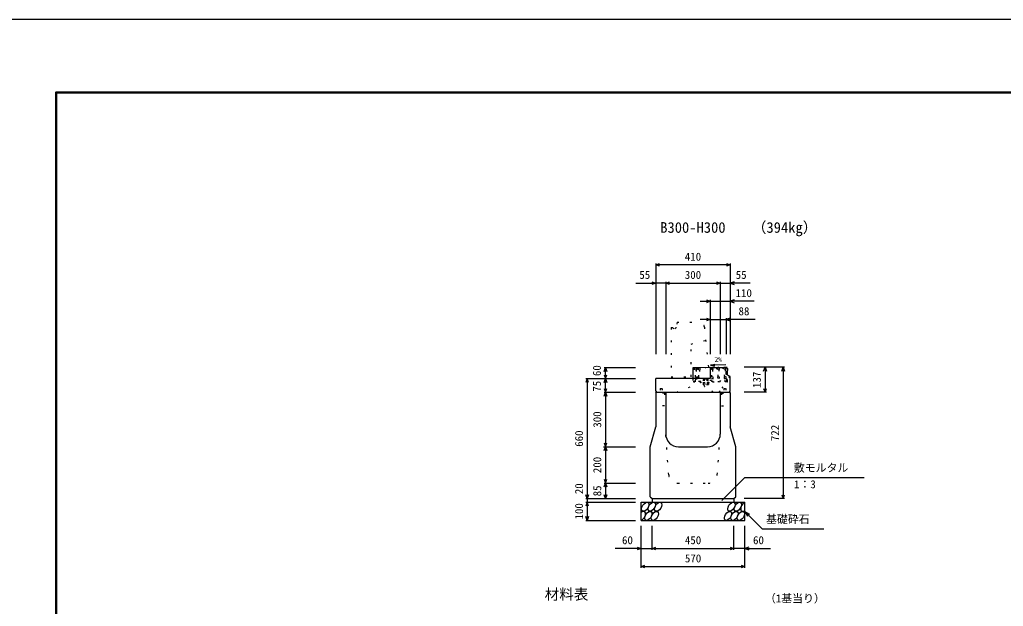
# Model space of a CAD drawing. Units: millimetres, scale not verified. Extents: x -12600 to 12600, y -5940 to 5940.
# Drawn here: x -4000 to 1405, y 2714 to 5940 of the extents above; entities that cross this region are included whole.
import ezdxf
from ezdxf.enums import TextEntityAlignment as Align

# ---------------------------------------------------------------- set-up
doc = ezdxf.new("R2010")
doc.units = ezdxf.units.MM
doc.header["$LTSCALE"] = 40
doc.linetypes.add('DOTTED', pattern=[1.75, 0.25, -1.5])
for name, color, linetype, lineweight in [('0-0_DIM', 7, 'Continuous', 25), ('0-1_Defpoints', 5, 'Continuous', 25), ('0-2_HATCH', 6, 'DOTTED', 25), ('0-5_OUTLINE', 3, 'Continuous', 25), ('0-6_OUTLINE2', 4, 'DOTTED', 25), ('0-7_TXT', 7, 'Continuous', 25), ('0-8_WAKU', 3, 'Continuous', 25)]:
    doc.layers.add(name, color=color, linetype=linetype, lineweight=lineweight)
doc.styles.add('ＭＳ ゴシック', font='')
doc.styles.get('ＭＳ ゴシック').set_extended_font_data('MS Gothic')

msp = doc.modelspace()

# ---------------------------------------------------------------- linework, layer by layer
at = {"layer": '0-0_DIM'}
for p, q in [((-505, 4598.96), (-505, 4101.46)), ((-95, 4598.96), (-95, 4101.46)), ((-95, 4591.46), (-505, 4591.46)), ((-613.38, 4491.46), (-505, 4491.46)), ((-450, 4491.46), (-505, 4491.46)), ((-450, 4498.96), (-450, 4101.46)), ((-450, 4491.46), (-150, 4491.46)), ((-150, 4498.96), (-150, 4101.46)), ((-150, 4491.46), (-95, 4491.46)), ((13.38, 4491.46), (-95, 4491.46)), ((-260, 4391.46), (-205, 4391.46)), ((-205, 4398.96), (-205, 4101.46)), ((-205, 4391.46), (-95, 4391.46)), ((36.52, 4391.46), (-95, 4391.46)), ((-205, 4291.46), (-260, 4291.46)), ((-205, 4291.46), (-117, 4291.46)), ((-117, 4298.96), (-117, 4101.46)), ((41.78, 4291.46), (-117, 4291.46)), ((-788.5, 4026.46), (-616, 4026.46)), ((-781, 3966.46), (-781, 4026.46)), ((203.5, 4028.46), (-19, 4028.46)), ((96, 4028.46), (96, 3891.46)), ((196, 4028.46), (196, 3306.46)), ((-888.5, 3966.46), (-616, 3966.46)), ((-881, 3966.46), (-881, 3306.46)), ((-781, 3891.46), (-781, 3966.46)), ((-788.5, 3891.46), (-616, 3891.46)), ((103.5, 3891.46), (-19, 3891.46)), ((-791.75, 3591.46), (-619.25, 3591.46)), ((-788.5, 3591.46), (-616, 3591.46)), ((-141.23, 3295.65), (-15, 3421.89)), ((-15, 3421.89), (639.81, 3421.89)), ((-788.5, 3391.46), (-616, 3391.46)), ((-781, 3391.46), (-781, 3306.46)), ((-888.5, 3306.46), (-616, 3306.46)), ((-881, 3306.46), (-881, 3286.46)), ((203.5, 3306.46), (-19, 3306.46)), ((-888.5, 3286.46), (-616, 3286.46)), ((-881, 3286.46), (-881, 3186.46)), ((-15, 3236.46), (80.76, 3140.71)), ((-15, 3236.46), (10.98, 3221.46)), ((-15, 3236.46), (0, 3210.48)), ((-888.5, 3186.46), (-616, 3186.46)), ((-585, 2925.1), (-585, 3156.46)), ((-525, 3025.1), (-525, 3156.46)), ((-75, 3025.1), (-75, 3156.46)), ((-15, 2925.1), (-15, 3156.46)), ((80.76, 3140.71), (418.31, 3140.71)), ((-585, 3032.6), (-726.79, 3032.6)), ((-585, 3032.6), (-525, 3032.6)), ((-525, 3032.6), (-75, 3032.6)), ((-15, 3032.6), (-75, 3032.6)), ((-15, 3032.6), (126.79, 3032.6)), ((-585, 2932.6), (-15, 2932.6))]:
    msp.add_line(p, q, dxfattribs=at)
for points in [[(-483.86, 4583.77), (-505, 4591.46), (-483.86, 4599.16)], [(-116.14, 4599.16), (-95, 4591.46), (-116.14, 4583.77)], [(-526.14, 4499.16), (-505, 4491.46), (-526.14, 4483.77)], [(-428.86, 4483.77), (-450, 4491.46), (-428.86, 4499.16)], [(-171.14, 4499.16), (-150, 4491.46), (-171.14, 4483.77)], [(-73.86, 4499.16), (-95, 4491.46), (-73.86, 4483.77)], [(-226.14, 4399.16), (-205, 4391.46), (-226.14, 4383.77)], [(-73.86, 4399.16), (-95, 4391.46), (-73.86, 4383.77)], [(-226.14, 4299.16), (-205, 4291.46), (-226.14, 4283.77)], [(-95.86, 4299.16), (-117, 4291.46), (-95.86, 4283.77)], [(-788.7, 4005.32), (-781, 4026.46), (-773.3, 4005.32)], [(88.3, 4007.32), (96, 4028.46), (103.7, 4007.32)], [(188.3, 4007.32), (196, 4028.46), (203.7, 4007.32)], [(-873.3, 3945.32), (-881, 3966.46), (-888.7, 3945.32)], [(-788.7, 3987.61), (-781, 3966.46), (-773.3, 3987.61)], [(-788.7, 3945.32), (-781, 3966.46), (-773.3, 3945.32)], [(-788.7, 3912.61), (-781, 3891.46), (-773.3, 3912.61)], [(88.3, 3912.61), (96, 3891.46), (103.7, 3912.61)], [(-788.7, 3870.32), (-781, 3891.46), (-773.3, 3870.32)], [(-781, 3891.46), (-781, 3591.46), (-781, 3391.46)], [(-788.7, 3612.61), (-781, 3591.46), (-773.3, 3612.61)], [(-788.7, 3570.32), (-781, 3591.46), (-773.3, 3570.32)], [(-788.7, 3412.61), (-781, 3391.46), (-773.3, 3412.61)], [(-788.7, 3370.32), (-781, 3391.46), (-773.3, 3370.32)], [(-873.3, 3327.61), (-881, 3306.46), (-888.7, 3327.61)], [(-773.3, 3327.61), (-781, 3306.46), (-788.7, 3327.61)], [(188.3, 3327.61), (196, 3306.46), (203.7, 3327.61)], [(-873.3, 3265.32), (-881, 3286.46), (-888.7, 3265.32)], [(-873.3, 3207.61), (-881, 3186.46), (-888.7, 3207.61)], [(-606.14, 3040.29), (-585, 3032.6), (-606.14, 3024.9)], [(-503.86, 3024.9), (-525, 3032.6), (-503.86, 3040.29)], [(-96.14, 3040.29), (-75, 3032.6), (-96.14, 3024.9)], [(6.14, 3040.29), (-15, 3032.6), (6.14, 3024.9)], [(-563.86, 2924.9), (-585, 2932.6), (-563.86, 2940.29)], [(-36.14, 2940.29), (-15, 2932.6), (-36.14, 2924.9)]]:
    msp.add_lwpolyline(points, dxfattribs=at)
at = {"layer": '0-1_Defpoints'}
msp.add_lwpolyline([(-4200, -5940), (12600, -5940), (12600, 5940), (-4200, 5940)], close=True, dxfattribs=at)
at = {"layer": '0-2_HATCH'}
for p, q in [((-290.76, 3944.82), (-292.28, 4024.8)), ((-121.31, 4027.56), (-288.28, 4024.38)), ((-269.61, 4024.73), (-281.23, 4022.04)), ((-269.5, 4018.73), (-281.16, 4018.51)), ((-262.61, 4024.87), (-261.19, 3949.88)), ((-111.32, 4028.25), (-205, 4026.46)), ((-198.96, 4026.08), (-197.53, 3951.09)), ((-163.63, 4026.75), (-191.85, 4020.21)), ((-163.52, 4020.75), (-191.85, 4020.21)), ((-128.31, 4027.42), (-156.52, 4020.89)), ((-128.19, 4021.43), (-156.52, 4020.89)), ((-114.46, 3957.17), (-115.82, 4028.16)), ((-111, 4011.56), (-111.32, 4028.25)), ((-118.88, 3952.59), (-290.85, 3949.31)), ((-112.79, 3948.2), (-290.76, 3944.82)), ((-286.85, 3949.39), (-287.32, 3974.39)), ((-287.13, 3964.39), (-261.47, 3964.88)), ((-197.62, 3955.59), (-261.27, 3954.38)), ((-245.54, 3945.68), (-212.54, 3946.31)), ((-240, 3964.14), (-242.46, 3962.22)), ((-242.3, 3954.72), (-242.46, 3962.22)), ((-216.06, 3955.26), (-242.3, 3954.72)), ((-242.06, 3962.57), (-240, 3964.14)), ((-218.75, 3964.58), (-240, 3964.14)), ((-236.06, 3954.85), (-236.21, 3962.35)), ((-222.31, 3955.13), (-222.46, 3962.63)), ((-216.63, 3963.09), (-218.75, 3964.58)), ((-216.06, 3955.26), (-216.21, 3962.76)), ((-212.54, 3946.31), (-212.51, 3944.81)), ((-197.82, 3966.09), (-120.16, 3967.57)), ((-160.87, 3951.79), (-160.78, 3947.29)), ((-120.35, 3977.57), (-119.88, 3952.57)), ((-109.85, 3951.26), (-110.53, 3986.63)), ((-242.63, 3931.73), (-242.86, 3944.23)), ((-214.92, 3932.26), (-242.63, 3931.73)), ((-235.94, 3944.36), (-235.7, 3931.86)), ((-222.08, 3944.62), (-221.85, 3932.13)), ((-215.16, 3944.76), (-214.92, 3932.26))]:
    msp.add_line(p, q, dxfattribs=at)
at = {"layer": '0-2_HATCH', "linetype": 'Continuous'}
msp.add_line((-110.53, 3986.63), (-111, 4011.56), dxfattribs=at)
msp.add_lwpolyline([(-205, 4026.46), (-301.28, 4024.63), (-300.18, 3966.46)], dxfattribs=at)
at = {"layer": '0-2_HATCH'}
for points in [[(-287.32, 3974.39), (-285.82, 3974.41), (-286.59, 4014.41), (-288.09, 4014.38), (-288.28, 4024.38)], [(-282.78, 4024.48), (-283.29, 4025.17), (-286.29, 4025.12), (-286.78, 4024.41)], [(-281.28, 4024.51), (-281.09, 4014.51), (-282.59, 4014.48), (-281.82, 3974.49), (-280.33, 3974.52), (-280.13, 3964.52)], [(-268.47, 3964.74), (-268.66, 3974.74), (-267.16, 3974.77), (-267.92, 4014.76), (-269.42, 4014.73), (-269.61, 4024.73)], [(-264.11, 4024.84), (-264.63, 4025.53), (-267.63, 4025.47), (-268.11, 4024.76)], [(-262.42, 4014.87), (-263.92, 4014.84), (-263.16, 3974.85), (-261.66, 3974.87)], [(-228.79, 4025.51), (-229.3, 4026.2), (-232.3, 4026.14), (-232.79, 4025.43)], [(-198.01, 3976.09), (-196.51, 3976.12), (-197.27, 4016.11), (-198.77, 4016.08)], [(-193.46, 4026.18), (-193.97, 4026.87), (-196.97, 4026.82), (-197.46, 4026.11)], [(-191.96, 4026.21), (-191.77, 4016.21), (-193.27, 4016.18), (-192.51, 3976.19), (-191.01, 3976.22), (-190.82, 3966.22)], [(-162.49, 3966.76), (-162.68, 3976.76), (-161.18, 3976.79), (-161.94, 4016.78), (-163.44, 4016.75), (-163.63, 4026.75)], [(-158.13, 4026.86), (-158.65, 4027.55), (-161.65, 4027.49), (-162.13, 4026.78)], [(-156.63, 4026.88), (-156.44, 4016.89), (-157.94, 4016.86), (-157.18, 3976.86), (-155.68, 3976.89), (-155.49, 3966.9)], [(-127.16, 3967.43), (-127.35, 3977.43), (-125.85, 3977.46), (-126.61, 4017.45), (-128.11, 4017.43), (-128.31, 4027.42)], [(-122.81, 4027.53), (-123.32, 4028.22), (-126.32, 4028.16), (-126.81, 4027.45)], [(-121.31, 4027.56), (-121.12, 4017.56), (-122.62, 4017.53), (-121.85, 3977.54), (-120.35, 3977.57)], [(-300.18, 3966.46), (-299.85, 3949.64), (-290.86, 3949.81)], [(-212.51, 3944.81), (-245.51, 3944.18), (-245.54, 3945.68)]]:
    msp.add_lwpolyline(points, dxfattribs=at)
for centre, radius, start, end in [((-239.27, 3959), 4.53, 47.57461, 134.78335), ((-228.96, 3944.21), 19.53, 70.56972, 111.78823), ((-219.27, 3959.41), 4.53, 47.57461, 134.78335), ((-118.96, 3957.09), 4.5, 271.09113, 1.09113), ((-112.85, 3951.2), 3, 271.09113, 1.09113), ((-228.77, 3931.99), 11, 181.09113, 1.09113)]:
    msp.add_arc(centre, radius, start, end, dxfattribs=at)
at = {"layer": '0-2_HATCH', "linetype": 'Continuous'}
for centre in [(-562.11, 3261.46), (-526.63, 3261.46), (-491.16, 3261.46), (-88.95, 3261.46), (-53.48, 3261.46), (-545.23, 3211.46), (-509.75, 3211.46), (-107.55, 3211.46), (-72.07, 3211.46), (-36.59, 3211.46)]:
    msp.add_ellipse(centre, major_axis=(14.54, 23.54), ratio=0.5792, dxfattribs=at)
for centre, start_param, end_param in [((-18, 3261.46), 0.6666252, 4.1103269), ((-580.7, 3211.46), 3.7419964, 7.318141)]:
    msp.add_ellipse(centre, major_axis=(14.54, 23.54), ratio=0.5792, start_param=start_param, end_param=end_param, dxfattribs=at)
at = {"layer": '0-5_OUTLINE', "linetype": 'DOTTED'}
for p, q in [((-387, 4276.46), (-390, 4246.46)), ((-387, 4276.46), (-267.15, 4276.46)), ((-420, 4246.46), (-420, 3976.46)), ((-392, 4246.46), (-402, 4236.46)), ((-392, 4246.46), (-390, 4246.46)), ((-237.3, 4249.45), (-210, 3976.46)), ((-420, 3976.46), (-210, 3976.46))]:
    msp.add_line(p, q, dxfattribs=at)
at = {"layer": '0-5_OUTLINE'}
for p, q in [((-205, 4026.46), (-116.86, 4028.14)), ((-205, 4026.46), (-205, 3966.46)), ((-120, 4001.56), (-111, 4011.56)), ((-120, 4001.56), (-120, 3991.56)), ((-116.86, 4028.14), (-111, 4022.4)), ((-111, 4022.4), (-111, 4011.56)), ((-505, 3896.46), (-505, 3966.46)), ((-205, 3966.46), (-505, 3966.46)), ((-95, 3978.56), (-120, 3991.56)), ((-95, 3896.46), (-95, 3978.56)), ((-505, 3896.46), (-500, 3891.46)), ((-100, 3891.46), (-95, 3896.46)), ((-505, 3886.46), (-505, 3701.46)), ((-450, 3891.46), (-450, 3661.46)), ((-150, 3891.46), (-150, 3661.46)), ((-100, 3891.46), (-95, 3886.46)), ((-95, 3886.46), (-95, 3701.46)), ((-535, 3591.46), (-505, 3701.46)), ((-65, 3591.46), (-95, 3701.46)), ((-535, 3316.46), (-535, 3591.46)), ((-380, 3591.46), (-220, 3591.46)), ((-65, 3316.46), (-65, 3591.46)), ((-535, 3316.46), (-525, 3306.46)), ((-525, 3306.46), (-75, 3306.46)), ((-525, 3306.46), (-525, 3286.46)), ((-75, 3306.46), (-65, 3316.46)), ((-75, 3306.46), (-75, 3286.46)), ((-585, 3286.46), (-15, 3286.46)), ((-585, 3186.46), (-585, 3286.46)), ((-15, 3186.46), (-15, 3286.46)), ((-585, 3186.46), (-15, 3186.46))]:
    msp.add_line(p, q, dxfattribs=at)
at = {"layer": '0-5_OUTLINE', "linetype": 'DOTTED'}
msp.add_lwpolyline([(-420, 4246.46), (-412, 4246.46), (-402, 4236.46)], dxfattribs=at)
at = {"layer": '0-5_OUTLINE'}
msp.add_lwpolyline([(-505, 3886.46), (-500, 3891.46), (-100, 3891.46)], dxfattribs=at)
at = {"layer": '0-5_OUTLINE', "linetype": 'DOTTED'}
msp.add_arc((-267.15, 4246.46), 30, 5.71059, 90, dxfattribs=at)
at = {"layer": '0-5_OUTLINE'}
for centre, start, end in [((-380, 3661.46), 180, 270), ((-220, 3661.46), 270, 0)]:
    msp.add_arc(centre, 70, start, end, dxfattribs=at)
at = {"layer": '0-6_OUTLINE2'}
for p, q in [((-196.21, 3891.62), (-120, 3991.56)), ((-157.2, 3891.46), (-109.88, 3952.76)), ((-98.67, 3980.47), (-155.81, 3891.62)), ((-481, 3911.96), (-469, 3911.96)), ((-481, 3911.96), (-481, 3886.96)), ((-469, 3911.96), (-469, 3886.96)), ((-390.12, 3891.46), (-258.77, 3945.42)), ((-131, 3911.96), (-119, 3911.96)), ((-131, 3911.96), (-131, 3886.96)), ((-119, 3911.96), (-119, 3886.96)), ((-457, 3886.96), (-504.5, 3886.96)), ((-143, 3886.96), (-95.5, 3886.96)), ((-433.43, 3437.77), (-450, 3661.46)), ((-166.57, 3437.77), (-150, 3661.46)), ((-383.57, 3391.46), (-216.43, 3391.46))]:
    msp.add_line(p, q, dxfattribs=at)
for points in [[(-310, 3976.46), (-310, 4156.25), (-230.39, 4176.38)], [(-457, 3886.96), (-457, 3816.46), (-505, 3816.46)], [(-143, 3886.96), (-143, 3816.46), (-95, 3816.46)]]:
    msp.add_lwpolyline(points, dxfattribs=at)
for centre, start, end in [((-383.57, 3441.46), 184.23639, 270), ((-216.43, 3441.46), 270, 355.76361)]:
    msp.add_arc(centre, 50, start, end, dxfattribs=at)
at = {"layer": '0-7_TXT'}
msp.add_line((-203.28, 4040.4), (-179.56, 4036.72), dxfattribs=at)
msp.add_lwpolyline([(-118.72, 4042.14), (-203.28, 4040.4), (-179.73, 4045.05)], dxfattribs=at)
at = {"layer": '0-8_WAKU', "lineweight": 50}
msp.add_lwpolyline([(-3800, -5540), (12200, -5540), (12200, 5540), (-3800, 5540)], close=True, dxfattribs=at)

# ---------------------------------------------------------------- texts
at = {"layer": '0-0_DIM', "style": 'ＭＳ ゴシック'}
for s, p in [('410', (-345, 4601.46)), ('55', (-594.84, 4501.46)), ('300', (-345, 4501.46)), ('55', (-65.16, 4501.46)), ('110', (-65.98, 4401.46)), ('88', (-49.81, 4301.46)), ('敷モルタル', (253.94, 3440.62)), ('1：3', (254.94, 3349.93)), ('基礎砕石', (101.32, 3157.88)), ('60', (-690, 3042.6)), ('450', (-344.47, 3042.6)), ('60', (30, 3042.6)), ('570', (-344.47, 2942.6))]:
    msp.add_text(s, height=43.99, dxfattribs=at).set_placement(p, align=Align.BOTTOM_LEFT)
for s, p in [('60', (-792.84, 3980.08)), ('137', (86, 3914.96)), ('75', (-792.84, 3894.32)), ('300', (-791, 3696.46)), ('660', (-891, 3591.46)), ('722', (186, 3622.46)), ('200', (-791, 3446.46)), ('20', (-891, 3330.78)), ('85', (-791, 3318.96)), ('100', (-891, 3191.46))]:
    msp.add_text(s, height=43.99, rotation=90, dxfattribs=at).set_placement(p, align=Align.BOTTOM_LEFT)
at = {"layer": '0-7_TXT', "style": 'ＭＳ ゴシック'}
for s, height, p in [('B300-H300', 58.65, (-480, 4750.44)), ('（394kg）', 58.65, (23.7, 4750.44)), ('2%', 26.39, (-181.82, 4050.21)), ('材料表', 58.65, (-1115, 2733.36)), ('（1基当り）', 43.99, (95, 2722.36))]:
    msp.add_text(s, height=height, dxfattribs=at).set_placement(p, align=Align.BOTTOM_LEFT)

doc.saveas('drawing.dxf')
